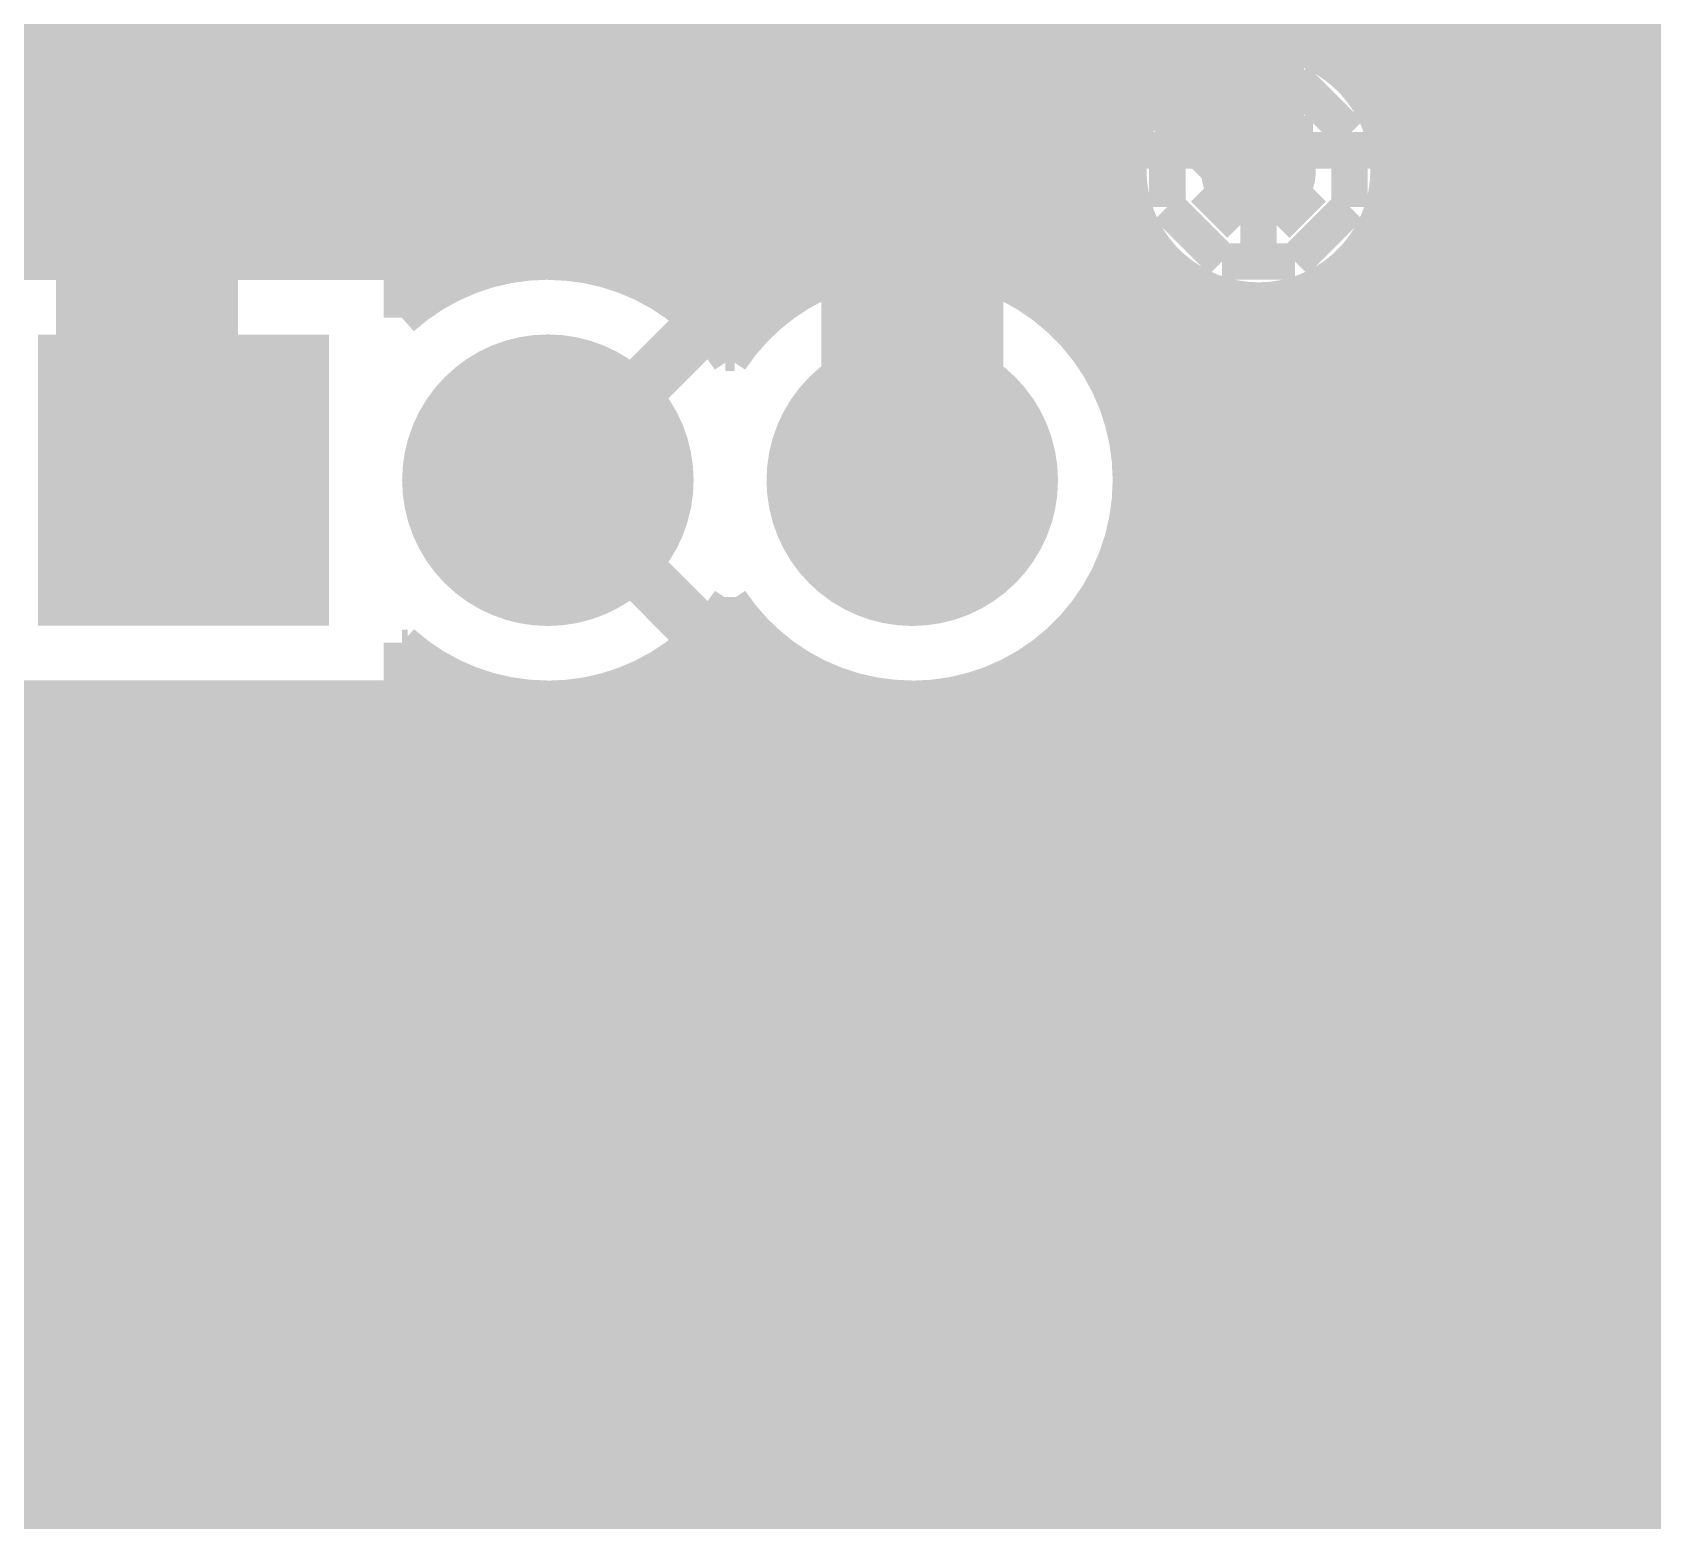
# Model space of a CAD drawing. Extents: x 980 to 1163, y 595 to 881.
# Drawn here: x 1112.62 to 1123.91, y 755.08 to 765.45 of the extents above; entities that cross this region are included whole.
import ezdxf

# ---------------------------------------------------------------- set-up
doc = ezdxf.new("R2010")
doc.units = 0
doc.header["$LTSCALE"] = 10
doc.header["$MEASUREMENT"] = 0
doc.layers.get('0').update_dxf_attribs({"linetype": 'CONTINUOUS'})
for name, color, linetype in [('22-304-2_BOT', 7, 'CONTINUOUS'), ('22-304-2_DRD', 7, 'CONTINUOUS'), ('22-304-2_DRL', 2, 'CONTINUOUS'), ('22-304-2_IN1', 4, 'CONTINUOUS'), ('22-304-2_IN2', 3, 'CONTINUOUS'), ('22-304-2_SMB', 5, 'CONTINUOUS'), ('22-304-2_SMT', 10, 'CONTINUOUS'), ('22-304-2_SPB', 14, 'CONTINUOUS'), ('22-304-2_SSB', 12, 'CONTINUOUS'), ('22-304-2_TOP', 13, 'CONTINUOUS'), ('THRUHOLE_TAP', 7, 'CONTINUOUS')]:
    doc.layers.add(name, color=color, linetype=linetype)

# ---------------------------------------------------------------- blocks, each defined once
blk = doc.blocks.new('ROUND_33')
at = {"const_width": 1.016}
blk.add_lwpolyline([(-0.508, 0, 1), (0.508, 0, 1)], format="xyb", close=True, dxfattribs=at)
blk = doc.blocks.new('SQUARE_34')
blk.add_solid([(1.01473, 1.01473), (1.01473, -1.01473), (-1.01473, 1.01473), (-1.01473, -1.01473)])
blk = doc.blocks.new('ROUND_39')
at = {"const_width": 0.40005}
blk.add_lwpolyline([(-0.200024, 0, 1), (0.200024, 0, 1)], format="xyb", close=True, dxfattribs=at)
blk = doc.blocks.new('RECTANGLE_49')
blk.add_solid([(1.12522, 1.14935), (1.12522, -1.14935), (-1.12522, 1.14935), (-1.12522, -1.14935)])
blk = doc.blocks.new('ROUND_16')
at = {"const_width": 0.54991}
blk.add_lwpolyline([(-0.274954, 0, 1), (0.274954, 0, 1)], format="xyb", close=True, dxfattribs=at)
blk = doc.blocks.new('ROUND_88')
at = {"const_width": 0.10033}
blk.add_lwpolyline([(-0.050164, 0, 1), (0.050164, 0, 1)], format="xyb", close=True, dxfattribs=at)
blk = doc.blocks.new('ROUND_42')
at = {"const_width": 0.40005}
blk.add_lwpolyline([(-0.200024, 0, 1), (0.200024, 0, 1)], format="xyb", close=True, dxfattribs=at)
blk = doc.blocks.new('ROUND_80')
at = {"const_width": 0.10033}
blk.add_lwpolyline([(-0.050164, 0, 1), (0.050164, 0, 1)], format="xyb", close=True, dxfattribs=at)

msp = doc.modelspace()

# ---------------------------------------------------------------- linework, layer by layer
at = {"layer": '22-304-2_BOT'}
for points, const_width in [([(1122.285, 779.809), (1122.285, 756.865)], 0.254), ([(1122.513, 779.809), (1122.513, 756.865)], 0.254), ([(1122.742, 779.809), (1122.742, 756.865)], 0.254), ([(1122.836, 767.884), (1122.836, 764.569)], 0.254), ([(1106.689, 766.86), (1106.651, 766.898), (1098.053, 766.898), (1098.015, 766.86), (1097.926, 766.771), (1097.926, 757.627), (1099.831, 755.722), (1123.326, 755.722), (1124.469, 756.865), (1124.469, 766.052), (1124.469, 766.225)], 1.27), ([(1106.689, 766.86), (1101.228, 766.86), (1098.015, 766.86), (1097.926, 766.771), (1097.926, 757.627), (1099.831, 755.722), (1123.326, 755.722), (1124.469, 756.865), (1124.469, 766.052), (1124.469, 766.225)], 1.27), ([(1118.754, 762.326), (1118.754, 766.06), (1118.754, 766.136), (1118.5, 766.39), (1118.119, 766.39)], 1.27), ([(1113.674, 762.326), (1113.42, 762.58), (1113.42, 765.844), (1113.039, 766.225)], 1.27), ([(1124.766, 761.056), (1124.766, 765.755), (1124.469, 766.052), (1124.469, 766.225)], 1.27), ([(1118.754, 762.326), (1118.754, 766.06)], 1.27), ([(1118.754, 766.06), (1118.754, 762.326)], 1.27), ([(1122.285, 766.568), (1122.285, 765.146)], 0.254), ([(1114.672, 766.456), (1114.672, 764.569)], 0.254), ([(1114.741, 766.375), (1114.741, 763.848)], 0.254), ([(1121.167, 764.485), (1121.167, 765.933), (1121.294, 766.06)], 0.635), ([(1114.97, 766.144), (1114.97, 763.848)], 0.254), ([(1115.198, 765.915), (1115.198, 763.462)], 0.254), ([(1115.427, 765.687), (1115.427, 763.632)], 0.254), ([(1115.622, 765.501), (1114.672, 765.501)], 0.254), ([(1115.655, 765.476), (1115.655, 763.743)], 0.254), ([(1122.836, 765.501), (1122.285, 765.501)], 0.254), ([(1116.1, 765.273), (1114.672, 765.273)], 0.254), ([(1115.884, 765.341), (1115.884, 763.815)], 0.254), ([(1116.113, 765.27), (1116.113, 763.845)], 0.254), ([(1117.611, 765.247), (1116.341, 765.247)], 0.254), ([(1122.836, 765.273), (1122.285, 765.273)], 0.254), ([(1117.611, 765.234), (1116.311, 765.234)], 0.254), ([(1116.341, 765.234), (1116.341, 763.845)], 0.254), ([(1116.57, 765.234), (1116.57, 763.807)], 0.254), ([(1116.798, 765.234), (1116.798, 763.733)], 0.254), ([(1117.027, 765.234), (1117.027, 763.614)], 0.254), ([(1117.256, 765.234), (1117.256, 763.439)], 0.254), ([(1117.484, 765.234), (1117.484, 763.167)], 0.254), ([(1117.611, 765.234), (1117.611, 763.335)], 0.254), ([(1117.611, 765.234), (1117.611, 763.335)], 0.254), ([(1117.611, 765.234), (1117.611, 763.335)], 0.254), ([(1119.897, 765.234), (1119.897, 763.335)], 0.254), ([(1119.897, 765.234), (1119.897, 763.335)], 0.254), ([(1119.928, 765.234), (1119.897, 765.234)], 0.254), ([(1119.928, 765.234), (1119.897, 765.234)], 0.254), ([(1119.897, 765.234), (1119.897, 763.335)], 0.254), ([(1120.304, 765.234), (1119.928, 765.234)], 0.254), ([(1119.999, 765.234), (1119.999, 763.205)], 0.254), ([(1120.227, 765.234), (1120.227, 762.715)], 0.254), ([(1120.304, 765.234), (1120.304, 765.146)], 0.254), ([(1120.342, 765.146), (1120.304, 765.146)], 0.254), ([(1120.342, 765.146), (1120.342, 764.861)], 0.254), ([(1122.285, 765.146), (1121.993, 765.146)], 0.254), ([(1121.993, 765.146), (1121.993, 764.861)], 0.254), ([(1122.056, 765.146), (1122.056, 764.668)], 0.254), ([(1117.611, 765.044), (1114.672, 765.044)], 0.254), ([(1120.342, 765.044), (1119.897, 765.044)], 0.254), ([(1122.836, 765.044), (1121.993, 765.044)], 0.254), ([(1117.611, 764.815), (1114.672, 764.815)], 0.254), ([(1120.321, 764.815), (1119.897, 764.815)], 0.254), ([(1122.836, 764.815), (1122.013, 764.815)], 0.254), ([(1114.672, 764.569), (1114.563, 764.569)], 0.254), ([(1114.563, 764.569), (1114.563, 763.848)], 0.254), ([(1117.611, 764.587), (1114.672, 764.587)], 0.254), ([(1120.266, 764.587), (1119.897, 764.587)], 0.254), ([(1122.836, 764.587), (1122.069, 764.587)], 0.254), ([(1123.326, 764.569), (1122.836, 764.569)], 0.254), ([(1122.971, 764.569), (1122.971, 756.985)], 0.254), ([(1123.199, 764.569), (1123.199, 757.213)], 0.254), ([(1123.326, 764.569), (1123.326, 757.34)], 0.254), ([(1123.326, 764.569), (1123.326, 757.34)], 0.254), ([(1117.611, 764.358), (1114.563, 764.358)], 0.254), ([(1120.268, 764.358), (1119.897, 764.358)], 0.254), ([(1123.326, 764.358), (1122.066, 764.358)], 0.254), ([(1122.056, 764.302), (1122.056, 756.865)], 0.254), ([(1117.611, 764.13), (1114.563, 764.13)], 0.254), ([(1120.332, 764.13), (1119.897, 764.13)], 0.254), ([(1123.326, 764.13), (1122.003, 764.13)], 0.254), ([(1117.611, 763.901), (1114.563, 763.901)], 0.254), ([(1120.471, 763.901), (1119.897, 763.901)], 0.254), ([(1120.456, 763.921), (1120.456, 756.865)], 0.254), ([(1123.326, 763.901), (1121.861, 763.901)], 0.254), ([(1115.196, 763.848), (1114.563, 763.848)], 0.254), ([(1115.196, 763.848), (1115.196, 763.459)], 0.254), ([(1121.828, 763.863), (1121.828, 756.865)], 0.254), ([(1115.501, 763.672), (1115.196, 763.672)], 0.254), ([(1117.611, 763.672), (1116.928, 763.672)], 0.254), ([(1120.763, 763.672), (1119.897, 763.672)], 0.254), ([(1120.685, 763.716), (1120.685, 756.865)], 0.254), ([(1123.326, 763.672), (1121.571, 763.672)], 0.254), ([(1121.599, 763.688), (1121.599, 756.865)], 0.254), ([(1120.913, 763.614), (1120.913, 756.865)], 0.254), ([(1121.142, 763.578), (1121.142, 756.865)], 0.254), ([(1121.37, 763.601), (1121.37, 756.865)], 0.254), ([(1117.611, 763.444), (1117.251, 763.444)], 0.254), ([(1123.326, 763.444), (1119.897, 763.444)], 0.254), ([(1117.246, 763.357), (1116.214, 762.326)], 0.381), ([(1117.515, 763.215), (1117.451, 763.215)], 0.254), ([(1123.326, 763.215), (1119.991, 763.215)], 0.254), ([(1123.326, 762.987), (1120.128, 762.987)], 0.254), ([(1123.326, 762.758), (1120.215, 762.758)], 0.254), ([(1123.326, 762.529), (1120.263, 762.529)], 0.254), ([(1117.246, 761.295), (1116.214, 762.326)], 0.381), ([(1123.326, 762.301), (1120.278, 762.301)], 0.254), ([(1123.326, 762.072), (1120.255, 762.072)], 0.254), ([(1120.227, 761.935), (1120.227, 756.865)], 0.254), ([(1123.326, 761.844), (1120.2, 761.844)], 0.254), ([(1123.326, 761.615), (1120.1, 761.615)], 0.254), ([(1117.484, 761.485), (1117.484, 756.865)], 0.254), ([(1119.999, 761.447), (1119.999, 756.865)], 0.254), ([(1117.553, 761.386), (1117.413, 761.386)], 0.254), ([(1123.326, 761.386), (1119.953, 761.386)], 0.254), ([(1115.196, 761.193), (1115.196, 760.805)], 0.254), ([(1115.198, 761.191), (1115.198, 756.865)], 0.254), ([(1117.256, 761.214), (1117.256, 756.865)], 0.254), ([(1117.713, 761.214), (1117.713, 756.865)], 0.254), ([(1119.77, 761.191), (1119.77, 756.865)], 0.254), ([(1115.236, 761.158), (1115.196, 761.158)], 0.254), ([(1117.776, 761.158), (1117.192, 761.158)], 0.254), ([(1123.326, 761.158), (1119.732, 761.158)], 0.254), ([(1115.427, 761.021), (1115.427, 756.865)], 0.254), ([(1117.027, 761.038), (1117.027, 756.865)], 0.254), ([(1117.941, 761.038), (1117.941, 756.865)], 0.254), ([(1119.542, 761.021), (1119.542, 756.865)], 0.254), ([(1115.605, 760.929), (1115.196, 760.929)], 0.254), ([(1115.655, 760.909), (1115.655, 756.865)], 0.254), ([(1116.57, 760.845), (1116.57, 756.865)], 0.254), ([(1116.798, 760.919), (1116.798, 756.865)], 0.254), ([(1118.145, 760.929), (1116.824, 760.929)], 0.254), ([(1118.17, 760.919), (1118.17, 756.865)], 0.254), ([(1118.399, 760.845), (1118.399, 756.865)], 0.254), ([(1119.313, 760.909), (1119.313, 756.865)], 0.254), ([(1123.326, 760.929), (1119.364, 760.929)], 0.254), ([(1115.196, 760.805), (1112.153, 760.805)], 0.254), ([(1112.684, 760.805), (1112.684, 756.865)], 0.254), ([(1112.912, 760.805), (1112.912, 756.865)], 0.254), ([(1113.141, 760.805), (1113.141, 756.865)], 0.254), ([(1113.369, 760.805), (1113.369, 756.865)], 0.254), ([(1113.598, 760.805), (1113.598, 756.865)], 0.254), ([(1113.827, 760.805), (1113.827, 756.865)], 0.254), ([(1114.055, 760.805), (1114.055, 756.865)], 0.254), ([(1114.284, 760.805), (1114.284, 756.865)], 0.254), ([(1114.512, 760.805), (1114.512, 756.865)], 0.254), ([(1114.741, 760.805), (1114.741, 756.865)], 0.254), ([(1114.97, 760.805), (1114.97, 756.865)], 0.254), ([(1115.884, 760.838), (1115.884, 756.865)], 0.254), ([(1116.113, 760.807), (1116.113, 756.865)], 0.254), ([(1116.341, 760.807), (1116.341, 756.865)], 0.254), ([(1118.627, 760.807), (1118.627, 756.865)], 0.254), ([(1118.856, 760.807), (1118.856, 756.865)], 0.254), ([(1119.084, 760.838), (1119.084, 756.865)], 0.254), ([(1123.326, 760.701), (1109.382, 760.701)], 0.254), ([(1123.326, 760.472), (1109.278, 760.472)], 0.254), ([(1123.326, 760.243), (1109.166, 760.243)], 0.254), ([(1123.326, 760.015), (1109.166, 760.015)], 0.254), ([(1123.326, 759.786), (1109.166, 759.786)], 0.254), ([(1123.326, 759.558), (1109.166, 759.558)], 0.254), ([(1123.326, 759.329), (1109.166, 759.329)], 0.254), ([(1123.326, 759.1), (1109.166, 759.1)], 0.254), ([(1123.326, 758.872), (1109.166, 758.872)], 0.254), ([(1123.326, 758.643), (1109.166, 758.643)], 0.254), ([(1123.326, 758.415), (1109.156, 758.415)], 0.254), ([(1123.326, 758.186), (1109.059, 758.186)], 0.254), ([(1123.326, 757.957), (1108.714, 757.957)], 0.254), ([(1123.326, 757.729), (1099.44, 757.729)], 0.254), ([(1123.326, 757.5), (1099.669, 757.5)], 0.254), ([(1123.258, 757.272), (1099.897, 757.272)], 0.254), ([(1123.326, 757.34), (1122.851, 756.865)], 0.254), ([(1123.326, 757.34), (1122.851, 756.865)], 0.254), ([(1123.029, 757.043), (1100.126, 757.043)], 0.254), ([(1122.851, 756.865), (1100.304, 756.865)], 0.254), ([(1122.851, 756.865), (1100.304, 756.865)], 0.254)]:
    msp.add_lwpolyline(points, dxfattribs=dict(at, const_width=const_width))
at = {"layer": '22-304-2_BOT', "const_width": 0.254}
for points in [[(1115.534, 765.582, 0.191992), (1116.311, 765.248)], [(1115.534, 765.582, 0.191992), (1116.311, 765.248)], [(1120.342, 764.861, 0.107239), (1120.26, 764.485)], [(1122.074, 764.485, 0.107239), (1121.993, 764.861)], [(1120.26, 764.485, 0.414214), (1121.167, 763.578)], [(1121.167, 763.578, 0.414214), (1122.074, 764.485)], [(1116.214, 763.85, 0.185153), (1115.195, 763.459)], [(1117.484, 763.167, 0.251625), (1116.214, 763.849)], [(1117.611, 763.335, 0.034549), (1117.483, 763.168)], [(1120.278, 762.326, 0.18272), (1119.897, 763.334)], [(1118.754, 760.802, 0.414214), (1120.278, 762.326)], [(1116.214, 760.802, 0.251625), (1117.485, 761.485)], [(1117.484, 761.485, 0.251625), (1118.754, 760.803)], [(1115.196, 761.193, 0.185153), (1116.214, 760.803)]]:
    msp.add_lwpolyline(points, format="xyb", dxfattribs=at)
at = {"layer": '22-304-2_DRD', "const_width": 0.254}
for points in [[(1120.913, 765.12), (1120.532, 764.739)], [(1121.421, 765.12), (1120.913, 765.12)], [(1121.802, 764.739), (1121.421, 765.12)], [(1120.913, 764.866), (1120.913, 764.739)], [(1121.04, 764.866), (1120.913, 764.866)], [(1121.04, 764.739), (1121.04, 764.866)], [(1121.294, 764.866), (1121.294, 764.739)], [(1121.421, 764.866), (1121.294, 764.866)], [(1121.421, 764.739), (1121.421, 764.866)], [(1120.532, 764.739), (1120.532, 764.231)], [(1120.913, 764.739), (1121.04, 764.739)], [(1121.294, 764.739), (1121.421, 764.739)], [(1121.802, 764.231), (1121.802, 764.739)], [(1121.04, 764.104), (1120.786, 764.358)], [(1121.548, 764.358), (1121.294, 764.104)], [(1120.532, 764.231), (1120.913, 763.85)], [(1121.421, 763.85), (1121.802, 764.231)], [(1121.294, 764.104), (1121.04, 764.104)], [(1120.913, 763.85), (1121.421, 763.85)], [(1113.039, 762.961), (1113.039, 761.691)], [(1114.309, 762.961), (1113.039, 762.961)], [(1114.309, 762.961), (1113.039, 761.691)], [(1114.309, 761.691), (1113.039, 762.961)], [(1114.309, 761.691), (1114.309, 762.961)], [(1115.579, 762.961), (1115.579, 761.691)], [(1116.849, 762.961), (1115.579, 762.961)], [(1116.849, 762.961), (1115.579, 761.691)], [(1116.849, 761.691), (1115.579, 762.961)], [(1116.849, 761.691), (1116.849, 762.961)], [(1118.119, 762.961), (1118.119, 761.691)], [(1119.389, 762.961), (1118.119, 762.961)], [(1119.389, 762.961), (1118.119, 761.691)], [(1119.389, 761.691), (1118.119, 762.961)], [(1119.389, 761.691), (1119.389, 762.961)], [(1113.039, 761.691), (1114.309, 761.691)], [(1115.579, 761.691), (1116.849, 761.691)], [(1118.119, 761.691), (1119.389, 761.691)]]:
    msp.add_lwpolyline(points, dxfattribs=at)
at = {"layer": '22-304-2_IN2'}
for points, const_width in [([(1115.198, 812.992), (1115.198, 763.967)], 0.254), ([(1115.427, 812.763), (1115.427, 763.766)], 0.254), ([(1115.655, 812.534), (1115.655, 763.87)], 0.254), ([(1115.884, 812.306), (1115.884, 763.934)], 0.254), ([(1116.113, 812.077), (1116.113, 763.964)], 0.254), ([(1116.341, 811.849), (1116.341, 763.964)], 0.254), ([(1116.57, 811.62), (1116.57, 763.929)], 0.254), ([(1116.798, 811.391), (1116.798, 763.86)], 0.254), ([(1117.027, 811.163), (1117.027, 763.754)], 0.254), ([(1117.256, 810.934), (1117.256, 763.596)], 0.254), ([(1117.484, 810.706), (1117.484, 763.368)], 0.254), ([(1113.141, 804.658), (1113.141, 763.967)], 0.254), ([(1114.97, 804.658), (1114.97, 763.967)], 0.254), ([(1113.369, 804.361), (1113.369, 763.967)], 0.254), ([(1114.741, 804.361), (1114.741, 763.967)], 0.254), ([(1113.598, 804.206), (1113.598, 763.967)], 0.254), ([(1113.827, 804.124), (1113.827, 763.967)], 0.254), ([(1114.055, 804.099), (1114.055, 763.967)], 0.254), ([(1114.284, 804.124), (1114.284, 763.967)], 0.254), ([(1114.512, 804.206), (1114.512, 763.967)], 0.254), ([(1117.713, 803.134), (1117.713, 763.596)], 0.254), ([(1117.941, 802.837), (1117.941, 763.754)], 0.254), ([(1121.142, 802.816), (1121.142, 765.511)], 0.254), ([(1118.17, 802.682), (1118.17, 763.86)], 0.254), ([(1121.37, 802.669), (1121.37, 765.491)], 0.254), ([(1118.399, 802.6), (1118.399, 763.929)], 0.254), ([(1118.627, 802.575), (1118.627, 763.964)], 0.254), ([(1118.856, 802.6), (1118.856, 763.964)], 0.254), ([(1123.656, 802.575), (1123.656, 733.952)], 0.254), ([(1123.885, 802.59), (1123.885, 733.952)], 0.254), ([(1121.599, 798.359), (1121.599, 765.415)], 0.254), ([(1123.428, 798.359), (1123.428, 733.952)], 0.254), ([(1121.828, 798.061), (1121.828, 765.27)], 0.254), ([(1123.199, 798.061), (1123.199, 733.952)], 0.254), ([(1122.056, 797.906), (1122.056, 764.998)], 0.254), ([(1122.971, 797.906), (1122.971, 733.952)], 0.254), ([(1120.913, 797.868), (1120.913, 765.478)], 0.254), ([(1122.285, 797.825), (1122.285, 733.952)], 0.254), ([(1122.513, 797.8), (1122.513, 733.952)], 0.254), ([(1122.742, 797.825), (1122.742, 733.952)], 0.254), ([(1119.084, 797.386), (1119.084, 763.934)], 0.254), ([(1120.685, 797.355), (1120.685, 765.389)], 0.254), ([(1112.912, 797.106), (1112.912, 763.967)], 0.254), ([(1119.313, 797.17), (1119.313, 763.87)], 0.254), ([(1120.456, 797.152), (1120.456, 765.224)], 0.254), ([(1119.542, 797.051), (1119.542, 763.766)], 0.254), ([(1119.77, 796.995), (1119.77, 763.616)], 0.254), ([(1119.999, 796.992), (1119.999, 763.398)], 0.254), ([(1120.227, 797.04), (1120.227, 764.897)], 0.254), ([(1112.684, 796.593), (1112.684, 763.967)], 0.254), ([(1121.022, 765.501), (1099.062, 765.501)], 0.254), ([(1142.501, 765.501), (1121.312, 765.501)], 0.254), ([(1120.509, 765.273), (1099.062, 765.273)], 0.254), ([(1142.557, 765.273), (1121.825, 765.273)], 0.254), ([(1120.306, 765.044), (1099.062, 765.044)], 0.254), ([(1142.676, 765.044), (1122.028, 765.044)], 0.254), ([(1120.194, 764.815), (1099.062, 764.815)], 0.254), ([(1142.892, 764.815), (1122.138, 764.815)], 0.254), ([(1120.146, 764.587), (1099.062, 764.587)], 0.254), ([(1143.527, 764.587), (1122.188, 764.587)], 0.254), ([(1120.149, 764.358), (1099.062, 764.358)], 0.254), ([(1143.527, 764.358), (1122.186, 764.358)], 0.254), ([(1120.205, 764.13), (1099.062, 764.13)], 0.254), ([(1143.527, 764.13), (1122.13, 764.13)], 0.254), ([(1120.227, 764.074), (1120.227, 763.053)], 0.254), ([(1115.315, 763.967), (1112.033, 763.967), (1112.033, 760.685)], 0.254), ([(1115.315, 763.967), (1115.315, 763.7)], 0.254), ([(1115.747, 763.901), (1115.315, 763.901)], 0.254), ([(1118.287, 763.901), (1116.682, 763.901)], 0.254), ([(1120.324, 763.901), (1119.222, 763.901)], 0.254), ([(1133.004, 763.901), (1122.011, 763.901)], 0.254), ([(1122.056, 763.972), (1122.056, 733.952)], 0.254), ([(1117.812, 763.672), (1117.154, 763.672)], 0.254), ([(1120.54, 763.672), (1119.694, 763.672)], 0.254), ([(1120.456, 763.746), (1120.456, 733.952)], 0.254), ([(1133.004, 763.672), (1121.792, 763.672)], 0.254), ([(1121.828, 763.7), (1121.828, 733.952)], 0.254), ([(1120.685, 763.578), (1120.685, 733.952)], 0.254), ([(1121.599, 763.553), (1121.599, 733.952)], 0.254), ([(1117.329, 763.441), (1116.214, 762.326)], 0.381), ([(1117.55, 763.444), (1117.418, 763.444)], 0.254), ([(1133.004, 763.444), (1119.958, 763.444)], 0.254), ([(1120.913, 763.489), (1120.913, 733.952)], 0.254), ([(1121.142, 763.459), (1121.142, 733.952)], 0.254), ([(1121.37, 763.479), (1121.37, 733.952)], 0.254), ([(1133.004, 763.215), (1120.136, 763.215)], 0.254), ([(1133.004, 762.987), (1120.258, 762.987)], 0.254), ([(1133.004, 762.758), (1120.339, 762.758)], 0.254), ([(1133.004, 762.529), (1120.385, 762.529)], 0.254), ([(1117.329, 761.211), (1116.214, 762.326)], 0.381), ([(1133.004, 762.301), (1120.395, 762.301)], 0.254), ([(1133.004, 762.072), (1120.377, 762.072)], 0.254), ([(1133.004, 761.844), (1120.324, 761.844)], 0.254), ([(1120.227, 761.6), (1120.227, 733.952)], 0.254), ([(1133.004, 761.615), (1120.235, 761.615)], 0.254), ([(1133.004, 761.386), (1120.1, 761.386)], 0.254), ([(1117.484, 761.285), (1117.484, 733.952)], 0.254), ([(1119.999, 761.254), (1119.999, 733.952)], 0.254), ([(1117.599, 761.158), (1117.367, 761.158)], 0.254), ([(1133.004, 761.158), (1119.907, 761.158)], 0.254), ([(1117.256, 761.056), (1117.256, 733.952)], 0.254), ([(1117.713, 761.056), (1117.713, 733.952)], 0.254), ([(1119.77, 761.036), (1119.77, 733.952)], 0.254), ([(1115.315, 760.952), (1115.315, 760.685)], 0.254), ([(1115.351, 760.929), (1115.315, 760.929)], 0.254), ([(1115.427, 760.886), (1115.427, 733.952)], 0.254), ([(1117.027, 760.899), (1117.027, 733.952)], 0.254), ([(1117.891, 760.929), (1117.078, 760.929)], 0.254), ([(1117.941, 760.899), (1117.941, 733.952)], 0.254), ([(1119.542, 760.886), (1119.542, 733.952)], 0.254), ([(1133.004, 760.929), (1119.618, 760.929)], 0.254), ([(1115.655, 760.782), (1115.655, 733.952)], 0.254), ([(1116.798, 760.792), (1116.798, 733.952)], 0.254), ([(1118.17, 760.792), (1118.17, 733.952)], 0.254), ([(1119.313, 760.782), (1119.313, 733.952)], 0.254), ([(1115.315, 760.685), (1112.033, 760.685)], 0.254), ([(1112.684, 760.685), (1112.684, 733.952)], 0.254), ([(1112.912, 760.685), (1112.912, 733.952)], 0.254), ([(1113.141, 760.685), (1113.141, 733.952)], 0.254), ([(1113.369, 760.685), (1113.369, 733.952)], 0.254), ([(1113.598, 760.685), (1113.598, 733.952)], 0.254), ([(1113.827, 760.685), (1113.827, 733.952)], 0.254), ([(1114.055, 760.685), (1114.055, 733.952)], 0.254), ([(1114.284, 760.685), (1114.284, 733.952)], 0.254), ([(1114.512, 760.685), (1114.512, 733.952)], 0.254), ([(1114.741, 760.685), (1114.741, 733.952)], 0.254), ([(1114.97, 760.685), (1114.97, 733.952)], 0.254), ([(1115.198, 760.685), (1115.198, 733.952)], 0.254), ([(1115.978, 760.701), (1115.315, 760.701)], 0.254), ([(1115.884, 760.718), (1115.884, 733.952)], 0.254), ([(1116.113, 760.688), (1116.113, 733.952)], 0.254), ([(1116.341, 760.688), (1116.341, 733.952)], 0.254), ([(1118.518, 760.701), (1116.448, 760.701)], 0.254), ([(1116.57, 760.723), (1116.57, 733.952)], 0.254), ([(1118.399, 760.723), (1118.399, 733.952)], 0.254), ([(1118.627, 760.688), (1118.627, 733.952)], 0.254), ([(1118.856, 760.688), (1118.856, 733.952)], 0.254), ([(1136.933, 760.701), (1118.988, 760.701)], 0.254), ([(1119.084, 760.718), (1119.084, 733.952)], 0.254), ([(1143.527, 760.472), (1099.062, 760.472)], 0.254), ([(1143.527, 760.243), (1099.062, 760.243)], 0.254), ([(1143.527, 760.015), (1099.062, 760.015)], 0.254), ([(1143.527, 759.786), (1099.062, 759.786)], 0.254), ([(1143.527, 759.558), (1099.062, 759.558)], 0.254), ([(1143.527, 759.329), (1099.062, 759.329)], 0.254), ([(1143.527, 759.1), (1099.062, 759.1)], 0.254), ([(1143.527, 758.872), (1099.062, 758.872)], 0.254), ([(1143.527, 758.643), (1099.062, 758.643)], 0.254), ([(1143.527, 758.415), (1099.062, 758.415)], 0.254), ([(1143.527, 758.186), (1099.062, 758.186)], 0.254), ([(1143.527, 757.957), (1099.062, 757.957)], 0.254), ([(1143.527, 757.729), (1099.062, 757.729)], 0.254), ([(1143.527, 757.5), (1099.062, 757.5)], 0.254), ([(1143.527, 757.272), (1099.062, 757.272)], 0.254), ([(1143.527, 757.043), (1099.062, 757.043)], 0.254), ([(1143.527, 756.814), (1099.062, 756.814)], 0.254), ([(1143.527, 756.586), (1099.062, 756.586)], 0.254), ([(1143.527, 756.357), (1099.062, 756.357)], 0.254), ([(1143.527, 756.129), (1099.062, 756.129)], 0.254), ([(1143.527, 755.9), (1099.062, 755.9)], 0.254), ([(1143.527, 755.671), (1099.062, 755.671)], 0.254), ([(1143.527, 755.443), (1099.062, 755.443)], 0.254), ([(1143.527, 755.214), (1099.062, 755.214)], 0.254), ([(1143.527, 754.986), (1099.062, 754.986)], 0.254)]:
    msp.add_lwpolyline(points, dxfattribs=dict(at, const_width=const_width))
at = {"layer": '22-304-2_IN2', "const_width": 0.254}
for points in [[(1121.167, 765.511, 0.414214), (1120.141, 764.485)], [(1122.193, 764.485, 0.414214), (1121.167, 765.511)], [(1120.141, 764.485, 0.414214), (1121.167, 763.459)], [(1121.167, 763.459, 0.414214), (1122.193, 764.485)], [(1116.214, 763.97, 0.145878), (1115.314, 763.701)], [(1117.484, 763.368, 0.224664), (1116.214, 763.969)], [(1118.754, 763.97, 0.224664), (1117.483, 763.368)], [(1120.398, 762.326, 0.414214), (1118.754, 763.97)], [(1118.754, 760.683, 0.414214), (1120.398, 762.326)], [(1116.214, 760.683, 0.224664), (1117.485, 761.284)], [(1117.484, 761.285, 0.224664), (1118.754, 760.684)], [(1115.315, 760.952, 0.145877), (1116.214, 760.684)]]:
    msp.add_lwpolyline(points, format="xyb", dxfattribs=at)
at = {"layer": '22-304-2_SSB'}
for points, const_width in [([(1116.976, 770.581), (1119.643, 770.581), (1119.643, 765.501), (1116.595, 765.501), (1116.595, 770.581), (1116.976, 770.581)], 0.152), ([(1122.12, 768.232), (1122.12, 765.311), (1120.481, 765.311), (1120.481, 768.232), (1122.12, 768.232)], 0.152), ([(1122.945, 765.298), (1122.945, 765.054)], 0.152), ([(1123.019, 765.29), (1122.92, 765.29)], 0.152), ([(1123.082, 765.224), (1123.082, 765.125)], 0.152), ([(1123.09, 765.153), (1122.846, 765.153)], 0.152), ([(1122.209, 756.631), (1122.214, 764.325), (1122.209, 764.625), (1110.215, 764.625), (1110.215, 756.631), (1122.209, 756.631)], 0.254), ([(1115.338, 755.354), (1115.17, 755.412), (1115.17, 755.768), (1115.338, 755.826), (1115.678, 755.826), (1115.846, 755.709), (1115.846, 755.354), (1116.186, 755.354), (1116.186, 755.826)], 0.152)]:
    msp.add_lwpolyline(points, dxfattribs=dict(at, const_width=const_width))
at = {"layer": '22-304-2_SSB', "const_width": 0.152}
for points in [[(1122.968, 765.301, 0.414214), (1122.844, 765.176)], [(1123.093, 765.176, 0.414214), (1122.968, 765.301)], [(1122.844, 765.176, 0.414214), (1122.968, 765.052)], [(1122.968, 765.052, 0.414214), (1123.093, 765.176)]]:
    msp.add_lwpolyline(points, format="xyb", dxfattribs=at)
at = {"layer": '22-304-2_TOP'}
for points, const_width in [([(1021.726, 764.866), (1042.808, 764.866), (1050.174, 772.232), (1050.174, 788.234), (1053.984, 792.044), (1094.116, 792.044), (1097.291, 788.869), (1097.291, 769.565), (1100.974, 765.882), (1119.77, 765.882), (1121.167, 764.485)], 0.635), ([(1121.37, 771.343), (1121.37, 765.448)], 0.254), ([(1121.599, 771.343), (1121.599, 765.283)], 0.254), ([(1121.828, 771.343), (1121.828, 765.107)], 0.254), ([(1122.056, 771.343), (1122.056, 764.668)], 0.254), ([(1122.285, 771.343), (1122.285, 731.778)], 0.254), ([(1122.513, 771.343), (1122.513, 731.778)], 0.254), ([(1122.742, 771.343), (1122.742, 731.778)], 0.254), ([(1122.971, 771.343), (1122.971, 731.778)], 0.254), ([(1123.199, 771.343), (1123.199, 731.778)], 0.254), ([(1123.428, 771.343), (1123.428, 731.778)], 0.254), ([(1123.656, 771.343), (1123.656, 731.778)], 0.254), ([(1123.885, 771.343), (1123.885, 731.778)], 0.254), ([(1120.362, 766.459), (1121.485, 765.336)], 0.254), ([(1142.62, 765.501), (1121.317, 765.501)], 0.254), ([(1142.684, 765.273), (1121.619, 765.273)], 0.254), ([(1119.44, 765.044), (1096.91, 765.044)], 0.254), ([(1119.427, 765.057), (1100.974, 765.057)], 0.254), ([(1112.684, 765.057), (1112.684, 763.848)], 0.254), ([(1112.912, 765.057), (1112.912, 763.848)], 0.254), ([(1113.141, 765.057), (1113.141, 763.848)], 0.254), ([(1113.369, 765.057), (1113.369, 763.848)], 0.254), ([(1113.598, 765.057), (1113.598, 763.848)], 0.254), ([(1113.827, 765.057), (1113.827, 763.848)], 0.254), ([(1114.055, 765.057), (1114.055, 763.848)], 0.254), ([(1114.284, 765.057), (1114.284, 763.848)], 0.254), ([(1114.512, 765.057), (1114.512, 763.848)], 0.254), ([(1114.741, 765.057), (1114.741, 763.848)], 0.254), ([(1114.97, 765.057), (1114.97, 763.848)], 0.254), ([(1115.198, 765.057), (1115.198, 763.462)], 0.254), ([(1115.427, 765.057), (1115.427, 763.632)], 0.254), ([(1115.655, 765.057), (1115.655, 763.743)], 0.254), ([(1115.884, 765.057), (1115.884, 763.815)], 0.254), ([(1116.113, 765.057), (1116.113, 763.845)], 0.254), ([(1116.341, 765.057), (1116.341, 763.845)], 0.254), ([(1116.57, 765.057), (1116.57, 763.807)], 0.254), ([(1116.798, 765.057), (1116.798, 763.733)], 0.254), ([(1117.027, 765.057), (1117.027, 763.614)], 0.254), ([(1117.256, 765.057), (1117.256, 763.439)], 0.254), ([(1117.484, 765.057), (1117.484, 763.167)], 0.254), ([(1117.713, 765.057), (1117.713, 763.439)], 0.254), ([(1117.941, 765.057), (1117.941, 763.614)], 0.254), ([(1118.17, 765.057), (1118.17, 763.733)], 0.254), ([(1118.399, 765.057), (1118.399, 763.807)], 0.254), ([(1118.627, 765.057), (1118.627, 763.845)], 0.254), ([(1118.856, 765.057), (1118.856, 763.845)], 0.254), ([(1119.084, 765.057), (1119.084, 763.815)], 0.254), ([(1119.313, 765.057), (1119.313, 763.743)], 0.254), ([(1119.427, 765.057), (1120.316, 764.168)], 0.254), ([(1142.823, 765.044), (1121.881, 765.044)], 0.254), ([(1119.542, 764.942), (1119.542, 763.632)], 0.254), ([(1119.669, 764.815), (1096.91, 764.815)], 0.254), ([(1143.115, 764.815), (1122.013, 764.815)], 0.254), ([(1119.77, 764.714), (1119.77, 763.462)], 0.254), ([(1119.897, 764.587), (1096.91, 764.587)], 0.254), ([(1145.297, 764.587), (1122.069, 764.587)], 0.254), ([(1119.999, 764.485), (1119.999, 763.205)], 0.254), ([(1120.126, 764.358), (1096.91, 764.358)], 0.254), ([(1145.297, 764.358), (1122.066, 764.358)], 0.254), ([(1120.227, 764.257), (1120.227, 762.715)], 0.254), ([(1122.056, 764.302), (1122.056, 731.778)], 0.254), ([(1120.332, 764.13), (1096.91, 764.13)], 0.254), ([(1145.297, 764.13), (1122.003, 764.13)], 0.254), ([(1120.471, 763.901), (1096.91, 763.901)], 0.254), ([(1120.456, 763.921), (1120.456, 728.163)], 0.254), ([(1145.297, 763.901), (1121.861, 763.901)], 0.254), ([(1115.196, 763.848), (1112.153, 763.848), (1112.153, 760.805)], 0.254), ([(1115.196, 763.848), (1115.196, 763.459)], 0.254), ([(1121.828, 763.863), (1121.828, 731.778)], 0.254), ([(1115.501, 763.672), (1115.196, 763.672)], 0.254), ([(1118.041, 763.672), (1116.928, 763.672)], 0.254), ([(1120.763, 763.672), (1119.468, 763.672)], 0.254), ([(1120.685, 763.716), (1120.685, 728.163)], 0.254), ([(1133.121, 763.672), (1121.571, 763.672)], 0.254), ([(1121.599, 763.688), (1121.599, 731.778)], 0.254), ([(1120.913, 763.614), (1120.913, 728.163)], 0.254), ([(1121.142, 763.578), (1121.142, 728.163)], 0.254), ([(1121.37, 763.601), (1121.37, 728.163)], 0.254), ([(1117.718, 763.444), (1117.251, 763.444)], 0.254), ([(1133.121, 763.444), (1119.791, 763.444)], 0.254), ([(1117.246, 763.357), (1116.214, 762.326)], 0.381), ([(1117.515, 763.215), (1117.451, 763.215)], 0.254), ([(1133.121, 763.215), (1119.991, 763.215)], 0.254), ([(1133.121, 762.987), (1120.128, 762.987)], 0.254), ([(1133.121, 762.758), (1120.215, 762.758)], 0.254), ([(1133.121, 762.529), (1120.263, 762.529)], 0.254), ([(1117.246, 761.295), (1116.214, 762.326)], 0.381), ([(1133.121, 762.301), (1120.278, 762.301)], 0.254), ([(1133.121, 762.072), (1120.255, 762.072)], 0.254), ([(1120.227, 761.935), (1120.227, 728.163)], 0.254), ([(1133.121, 761.844), (1120.2, 761.844)], 0.254), ([(1133.121, 761.615), (1120.1, 761.615)], 0.254), ([(1117.484, 761.485), (1117.484, 728.163)], 0.254), ([(1119.999, 761.447), (1119.999, 728.163)], 0.254), ([(1117.553, 761.386), (1117.413, 761.386)], 0.254), ([(1133.121, 761.386), (1119.953, 761.386)], 0.254), ([(1115.196, 761.193), (1115.196, 760.805)], 0.254), ([(1115.198, 761.191), (1115.198, 728.163)], 0.254), ([(1117.256, 761.214), (1117.256, 728.163)], 0.254), ([(1117.713, 761.214), (1117.713, 728.163)], 0.254), ([(1119.77, 761.191), (1119.77, 728.163)], 0.254), ([(1115.236, 761.158), (1115.196, 761.158)], 0.254), ([(1117.776, 761.158), (1117.192, 761.158)], 0.254), ([(1133.121, 761.158), (1119.732, 761.158)], 0.254), ([(1115.427, 761.021), (1115.427, 728.163)], 0.254), ([(1117.027, 761.038), (1117.027, 728.163)], 0.254), ([(1117.941, 761.038), (1117.941, 728.163)], 0.254), ([(1119.542, 761.021), (1119.542, 728.163)], 0.254), ([(1115.605, 760.929), (1115.196, 760.929)], 0.254), ([(1115.655, 760.909), (1115.655, 728.163)], 0.254), ([(1116.57, 760.845), (1116.57, 728.163)], 0.254), ([(1116.798, 760.919), (1116.798, 728.163)], 0.254), ([(1118.145, 760.929), (1116.824, 760.929)], 0.254), ([(1118.17, 760.919), (1118.17, 728.163)], 0.254), ([(1118.399, 760.845), (1118.399, 728.163)], 0.254), ([(1119.313, 760.909), (1119.313, 728.163)], 0.254), ([(1133.121, 760.929), (1119.364, 760.929)], 0.254), ([(1115.196, 760.805), (1112.153, 760.805)], 0.254), ([(1112.684, 760.805), (1112.684, 731.358)], 0.254), ([(1112.912, 760.805), (1112.912, 731.358)], 0.254), ([(1113.141, 760.805), (1113.141, 731.358)], 0.254), ([(1113.369, 760.805), (1113.369, 731.358)], 0.254), ([(1113.598, 760.805), (1113.598, 731.358)], 0.254), ([(1113.827, 760.805), (1113.827, 731.358)], 0.254), ([(1114.055, 760.805), (1114.055, 728.163)], 0.254), ([(1114.284, 760.805), (1114.284, 728.163)], 0.254), ([(1114.512, 760.805), (1114.512, 728.163)], 0.254), ([(1114.741, 760.805), (1114.741, 728.163)], 0.254), ([(1114.97, 760.805), (1114.97, 728.163)], 0.254), ([(1115.884, 760.838), (1115.884, 728.163)], 0.254), ([(1116.113, 760.807), (1116.113, 728.163)], 0.254), ([(1116.341, 760.807), (1116.341, 728.163)], 0.254), ([(1118.627, 760.807), (1118.627, 728.163)], 0.254), ([(1118.856, 760.807), (1118.856, 728.163)], 0.254), ([(1119.084, 760.838), (1119.084, 728.163)], 0.254), ([(1145.297, 760.701), (1096.91, 760.701)], 0.254), ([(1145.297, 760.472), (1096.91, 760.472)], 0.254), ([(1145.297, 760.243), (1096.91, 760.243)], 0.254), ([(1145.297, 760.015), (1096.91, 760.015)], 0.254), ([(1145.297, 759.786), (1096.91, 759.786)], 0.254), ([(1145.297, 759.558), (1096.91, 759.558)], 0.254), ([(1145.297, 759.329), (1096.91, 759.329)], 0.254), ([(1145.297, 759.1), (1096.91, 759.1)], 0.254), ([(1145.297, 758.872), (1096.91, 758.872)], 0.254), ([(1145.297, 758.643), (1096.91, 758.643)], 0.254), ([(1145.297, 758.415), (1096.91, 758.415)], 0.254), ([(1145.297, 758.186), (1096.91, 758.186)], 0.254), ([(1145.297, 757.957), (1096.91, 757.957)], 0.254), ([(1145.297, 757.729), (1096.91, 757.729)], 0.254), ([(1145.297, 757.5), (1096.91, 757.5)], 0.254), ([(1145.297, 757.272), (1096.91, 757.272)], 0.254), ([(1145.297, 757.043), (1096.91, 757.043)], 0.254), ([(1145.297, 756.814), (1096.91, 756.814)], 0.254), ([(1145.297, 756.586), (1096.91, 756.586)], 0.254), ([(1145.297, 756.357), (1096.91, 756.357)], 0.254), ([(1145.297, 756.129), (1096.91, 756.129)], 0.254), ([(1145.297, 755.9), (1096.91, 755.9)], 0.254), ([(1145.297, 755.671), (1096.91, 755.671)], 0.254), ([(1145.297, 755.443), (1096.91, 755.443)], 0.254), ([(1145.297, 755.214), (1096.91, 755.214)], 0.254), ([(1145.297, 754.986), (1096.91, 754.986)], 0.254)]:
    msp.add_lwpolyline(points, dxfattribs=dict(at, const_width=const_width))
at = {"layer": '22-304-2_TOP', "const_width": 0.254}
for points in [[(1122.074, 764.485, 0.313083), (1121.485, 765.336)], [(1121.167, 763.578, 0.414214), (1122.074, 764.485)], [(1120.316, 764.168, 0.313083), (1121.167, 763.576)], [(1116.214, 763.85, 0.185153), (1115.195, 763.459)], [(1117.484, 763.167, 0.251625), (1116.214, 763.849)], [(1118.754, 763.85, 0.251626), (1117.483, 763.167)], [(1120.278, 762.326, 0.414214), (1118.754, 763.85)], [(1118.754, 760.802, 0.414214), (1120.278, 762.326)], [(1116.214, 760.802, 0.251625), (1117.485, 761.485)], [(1117.484, 761.485, 0.251625), (1118.754, 760.803)], [(1115.196, 761.193, 0.185153), (1116.214, 760.803)]]:
    msp.add_lwpolyline(points, format="xyb", dxfattribs=at)

# ---------------------------------------------------------------- block references
at = {"layer": '22-304-2_BOT'}
for name, p in [('RECTANGLE_49', (1113.039, 766.225)), ('RECTANGLE_49', (1124.469, 766.225)), ('ROUND_39', (1121.167, 764.485)), ('SQUARE_34', (1113.674, 762.326)), ('ROUND_33', (1116.214, 762.326)), ('ROUND_33', (1118.754, 762.326))]:
    msp.add_blockref(name, p, dxfattribs=at)
at = {"layer": '22-304-2_DRL'}
for name, p in [('ROUND_88', (1121.167, 764.485)), ('ROUND_16', (1113.674, 762.326)), ('ROUND_16', (1116.214, 762.326)), ('ROUND_16', (1118.754, 762.326))]:
    msp.add_blockref(name, p, dxfattribs=at)
at = {"layer": '22-304-2_IN1'}
for name, p in [('ROUND_39', (1121.167, 764.485)), ('SQUARE_34', (1113.674, 762.326)), ('ROUND_33', (1116.214, 762.326)), ('ROUND_33', (1118.754, 762.326))]:
    msp.add_blockref(name, p, dxfattribs=at)
at = {"layer": '22-304-2_IN2'}
for name, p in [('ROUND_42', (1121.167, 764.485)), ('SQUARE_34', (1113.674, 762.326)), ('ROUND_33', (1116.214, 762.326)), ('ROUND_33', (1118.754, 762.326))]:
    msp.add_blockref(name, p, dxfattribs=at)
at = {"layer": '22-304-2_SMB'}
for name, p in [('RECTANGLE_49', (1113.039, 766.225)), ('RECTANGLE_49', (1124.469, 766.225)), ('SQUARE_34', (1113.674, 762.326)), ('ROUND_33', (1116.214, 762.326)), ('ROUND_33', (1118.754, 762.326))]:
    msp.add_blockref(name, p, dxfattribs=at)
at = {"layer": '22-304-2_SMT'}
for name, p in [('SQUARE_34', (1113.674, 762.326)), ('ROUND_33', (1116.214, 762.326)), ('ROUND_33', (1118.754, 762.326))]:
    msp.add_blockref(name, p, dxfattribs=at)
at = {"layer": '22-304-2_SPB'}
for p in [(1113.039, 766.225), (1124.469, 766.225)]:
    msp.add_blockref('RECTANGLE_49', p, dxfattribs=at)
at = {"layer": '22-304-2_TOP'}
for name, p in [('ROUND_39', (1121.167, 764.485)), ('SQUARE_34', (1113.674, 762.326)), ('ROUND_33', (1116.214, 762.326)), ('ROUND_33', (1118.754, 762.326))]:
    msp.add_blockref(name, p, dxfattribs=at)
at = {"layer": 'THRUHOLE_TAP'}
for name, p in [('ROUND_80', (1121.167, 764.485)), ('ROUND_16', (1113.674, 762.326)), ('ROUND_16', (1116.214, 762.326)), ('ROUND_16', (1118.754, 762.326))]:
    msp.add_blockref(name, p, dxfattribs=at)

doc.saveas('drawing.dxf')
